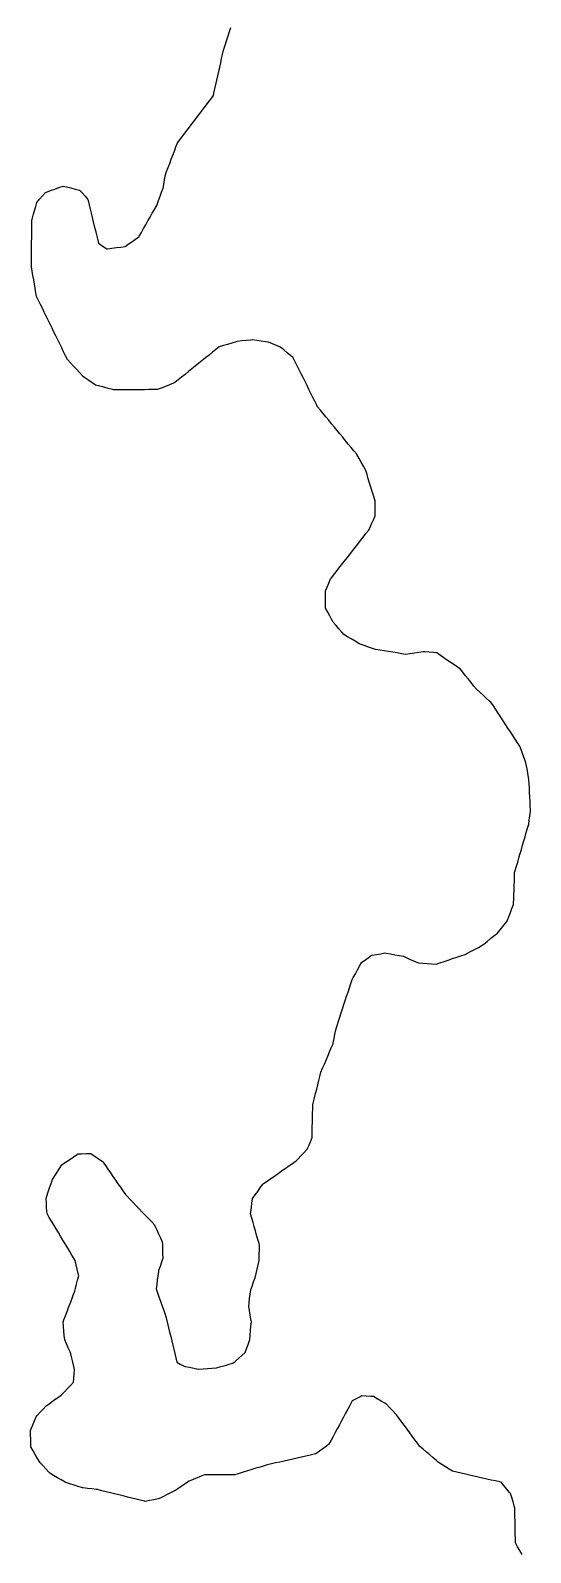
# Model space of a CAD drawing. Header units: millimetres. Extents: x 2 to 766, y 7 to 1390.
# Drawn here: x 645 to 758.6, y 698.6 to 1044.5 of the extents above; entities that cross this region are included whole.
import ezdxf

# ---------------------------------------------------------------- set-up
doc = ezdxf.new("R2010")
doc.units = ezdxf.units.MM
doc.layers.add('ALL_ISLANDS', color=7, linetype='Continuous')
doc.layers.add('OUTLINE_ISLAND_01', color=7, linetype='Continuous')

msp = doc.modelspace()

# ---------------------------------------------------------------- linework, layer by layer
at = {"layer": 'ALL_ISLANDS'}
msp.add_lwpolyline([(756.6761, 698.1411), (756.1771, 699.0077), (755.6781, 699.8743), (755.1791, 700.7409), (755.1791, 700.7448), (755.1603, 701.7446), (755.1416, 702.7444), (755.1228, 703.7443), (755.1041, 704.7441), (755.0853, 705.7439), (755.0666, 706.7437), (755.0478, 707.7436), (755.0291, 708.7434), (754.9103, 709.1385), (754.6223, 710.0962), (754.3343, 711.0538), (754.0464, 712.0114), (753.8585, 712.2342), (753.2138, 712.9986), (752.5691, 713.763), (751.9244, 714.5274), (751.605, 714.5997), (750.6297, 714.8203), (749.6543, 715.0409), (748.679, 715.2615), (747.7036, 715.4822), (746.7282, 715.7028), (745.7529, 715.9234), (744.7775, 716.1441), (743.8022, 716.3647), (742.8268, 716.5853), (741.8514, 716.8059), (740.8761, 717.0266), (740.1541, 717.4961), (739.3158, 718.0414), (738.4775, 718.5866), (737.6392, 719.1318), (737.2639, 719.45), (736.5011, 720.0967), (735.7384, 720.7433), (734.9756, 721.39), (734.2128, 722.0367), (733.4501, 722.6834), (732.934, 723.3825), (732.34, 724.187), (731.7461, 724.9915), (731.1521, 725.796), (730.5582, 726.6005), (729.9642, 727.405), (729.3703, 728.2095), (728.7763, 729.014), (728.1824, 729.8185), (727.9282, 730.085), (727.2381, 730.8088), (726.5481, 731.5325), (725.858, 732.2562), (725.4994, 732.4691), (724.6395, 732.9795), (723.7796, 733.4899), (722.9197, 734.0003), (722.2923, 734.0378), (721.2941, 734.0974), (720.2959, 734.1571), (719.8969, 733.9538), (719.0058, 733.4998), (718.1148, 733.0459), (718.0249, 732.8784), (717.5521, 731.9973), (717.0793, 731.1161), (716.6065, 730.2349), (716.1337, 729.3538), (715.6608, 728.4726), (715.188, 727.5914), (714.7152, 726.7103), (714.2424, 725.8291), (713.7696, 724.948), (713.2968, 724.0668), (712.824, 723.1856), (712.249, 722.7576), (711.447, 722.1603), (710.6449, 721.5631), (709.8428, 720.9659), (709.4901, 720.8867), (708.5143, 720.6678), (707.5386, 720.4488), (706.5629, 720.2299), (705.5871, 720.0109), (704.6114, 719.792), (703.6357, 719.573), (702.6599, 719.354), (701.6842, 719.1351), (700.7085, 718.9161), (699.7327, 718.6972), (698.757, 718.4782), (698.1381, 718.2891), (697.1817, 717.9969), (696.2254, 717.7046), (695.269, 717.4124), (694.3127, 717.1202), (693.3563, 716.828), (692.4, 716.5357), (691.4436, 716.2435), (690.5332, 716.2402), (689.5332, 716.2365), (688.5332, 716.2328), (687.5332, 716.2292), (686.5332, 716.2255), (685.5332, 716.2219), (684.5332, 716.2182), (683.8188, 715.9306), (682.8911, 715.5571), (681.9635, 715.1837), (681.0358, 714.8103), (680.4441, 714.4003), (679.6221, 713.8307), (678.8002, 713.2612), (677.9782, 712.6916), (677.8782, 712.6403), (676.9885, 712.1836), (676.0989, 711.7269), (675.2093, 711.2703), (674.3196, 710.8136), (673.9984, 710.7504), (673.0171, 710.5575), (672.0359, 710.3646), (671.0547, 710.1717), (670.9355, 710.2015), (669.9652, 710.4435), (668.995, 710.6855), (668.0247, 710.9275), (667.0544, 711.1695), (666.0842, 711.4116), (665.1139, 711.6536), (664.1436, 711.8956), (663.1733, 712.1376), (662.2031, 712.3797), (661.2328, 712.6217), (660.2625, 712.8637), (659.9354, 712.9027), (658.9424, 713.0211), (657.9494, 713.1395), (656.9565, 713.2579), (656.8398, 713.2936), (655.8835, 713.586), (654.9272, 713.8784), (653.9708, 714.1708), (653.0145, 714.4631), (652.8673, 714.5492), (652.0038, 715.0536), (651.1404, 715.5581), (650.2769, 716.0625), (649.4135, 716.567), (649.1698, 716.8337), (648.4953, 717.572), (647.8209, 718.3103), (647.1464, 719.0486), (647.1178, 719.0981), (646.6178, 719.9641), (646.1177, 720.8301), (645.6177, 721.6961), (645.1176, 722.5621), (645.0971, 723.324), (645.0701, 724.3236), (645.0431, 725.3233), (645.0161, 726.3229), (645.1502, 726.652), (645.5275, 727.5781), (645.9048, 728.5042), (646.2821, 729.4303), (646.5535, 729.7169), (647.241, 730.4431), (647.9285, 731.1693), (648.6159, 731.8955), (648.7404, 731.9854), (649.5512, 732.5706), (650.362, 733.1559), (651.1729, 733.7412), (651.9837, 734.3265), (652.0427, 734.3882), (652.7343, 735.1104), (653.4259, 735.8327), (654.1176, 736.555), (654.8092, 737.2772), (654.8822, 738.1299), (654.9674, 739.1263), (655.0527, 740.1226), (654.8872, 740.82), (654.6563, 741.793), (654.4255, 742.766), (654.1946, 743.739), (654.0091, 744.1558), (653.6025, 745.0694), (653.1959, 745.983), (652.7894, 746.8966), (652.7879, 746.9128), (652.6979, 747.9087), (652.6079, 748.9047), (652.5179, 749.9006), (652.4279, 750.8966), (652.6295, 751.4319), (652.9819, 752.3678), (653.3343, 753.3036), (653.6867, 754.2395), (654.0391, 755.1753), (654.3915, 756.1112), (654.7438, 757.047), (655.0962, 757.9829), (655.2376, 758.5437), (655.482, 759.5134), (655.7264, 760.483), (655.9707, 761.4527), (655.8537, 761.9736), (655.6346, 762.9492), (655.4154, 763.9249), (655.1962, 764.9006), (654.962, 765.291), (654.4473, 766.1484), (653.9327, 767.0058), (653.4181, 767.8632), (652.9035, 768.7206), (652.3889, 769.5781), (651.8743, 770.4355), (651.3597, 771.2929), (650.8451, 772.1503), (650.3304, 773.0078), (649.8158, 773.8652), (649.3012, 774.7226), (648.7866, 775.58), (648.7542, 776.0727), (648.6886, 777.0706), (648.623, 778.0684), (648.5573, 779.0662), (648.7265, 779.5619), (649.0494, 780.5083), (649.3724, 781.4548), (649.6953, 782.4012), (650.0183, 783.3476), (650.5202, 784.1419), (651.0544, 784.9873), (651.5886, 785.8327), (652.1228, 786.6781), (652.5413, 786.9533), (653.3768, 787.5028), (654.2123, 788.0522), (655.0478, 788.6017), (655.8833, 789.1512), (656.6418, 789.1794), (657.6411, 789.2165), (658.6404, 789.2537), (658.8047, 789.1472), (659.6439, 788.6034), (660.483, 788.0595), (661.3222, 787.5156), (661.4563, 787.3217), (662.0249, 786.4992), (662.5935, 785.6766), (663.1622, 784.854), (663.7308, 784.0314), (664.2995, 783.2088), (664.8681, 782.3862), (665.4368, 781.5636), (666.0054, 780.7411), (666.574, 779.9185), (666.9495, 779.528), (667.6427, 778.8073), (668.3359, 778.0865), (669.0291, 777.3657), (669.7223, 776.645), (670.4154, 775.9242), (671.1086, 775.2035), (671.8018, 774.4827), (672.495, 773.7619), (673.1882, 773.0412), (673.2846, 772.8314), (673.7024, 771.9229), (674.1202, 771.0143), (674.538, 770.1058), (674.9557, 769.1972), (674.9772, 768.4592), (675.0062, 767.4597), (675.0352, 766.4601), (675.0643, 765.4605), (674.7594, 764.538), (674.4457, 763.5885), (674.1319, 762.6389), (674.1014, 762.4143), (673.9669, 761.4233), (673.8324, 760.4324), (673.6978, 759.4415), (673.5633, 758.4506), (673.8709, 757.577), (674.203, 756.6338), (674.5351, 755.6905), (674.8672, 754.7473), (675.1993, 753.804), (675.5314, 752.8608), (675.8635, 751.9175), (675.9481, 751.5579), (676.1772, 750.5845), (676.4063, 749.6111), (676.6353, 748.6377), (676.8644, 747.6643), (677.0935, 746.6908), (677.3225, 745.7174), (677.5516, 744.744), (677.7806, 743.7706), (678.0097, 742.7972), (678.2388, 741.8238), (679.0547, 741.3929), (679.939, 740.926), (680.1771, 740.8753), (681.1553, 740.6672), (682.1334, 740.4591), (683.1115, 740.251), (683.2361, 740.2589), (684.2341, 740.3225), (685.232, 740.386), (686.23, 740.4495), (687.228, 740.513), (687.2851, 740.5294), (688.2462, 740.8057), (689.2073, 741.082), (690.1684, 741.3583), (691.1294, 741.6346), (691.5667, 742.0269), (692.311, 742.6947), (693.0554, 743.3625), (693.7997, 744.0303), (694.1071, 744.8712), (694.4505, 745.8104), (694.7938, 746.7497), (694.8166, 746.9928), (694.9096, 747.9885), (695.0027, 748.9841), (695.0958, 749.9798), (695.1889, 750.9754), (695.0828, 751.6179), (694.92, 752.6046), (694.7572, 753.5912), (694.5943, 754.5779), (694.6812, 755.2967), (694.8011, 756.2895), (694.921, 757.2823), (695.041, 758.2751), (695.3549, 759.1153), (695.7049, 760.052), (696.0549, 760.9888), (696.0598, 761.0104), (696.2823, 761.9853), (696.5048, 762.9602), (696.7273, 763.9352), (696.9498, 764.9101), (696.9635, 765.3744), (696.9929, 766.374), (697.0223, 767.3736), (697.0517, 768.3731), (696.9389, 768.7709), (696.6661, 769.733), (696.3934, 770.6951), (696.1206, 771.6571), (695.8478, 772.6192), (695.5751, 773.5813), (695.3023, 774.5434), (695.0295, 775.5055), (695.086, 775.9734), (695.2059, 776.9662), (695.3257, 777.959), (695.4455, 778.9518), (695.4846, 779.0069), (696.0629, 779.8228), (696.6412, 780.6386), (697.2195, 781.4545), (697.7978, 782.2703), (697.9837, 782.4008), (698.8021, 782.9753), (699.6206, 783.5499), (700.4391, 784.1244), (701.2576, 784.6989), (702.0761, 785.2735), (702.8945, 785.848), (703.713, 786.4225), (704.5315, 786.9971), (705.35, 787.5716), (705.8034, 788.0392), (706.4994, 788.7572), (707.1955, 789.4752), (707.8916, 790.1931), (708.2171, 790.9925), (708.5942, 791.9186), (708.9713, 792.8448), (708.9833, 793.3371), (709.0076, 794.3368), (709.032, 795.3365), (709.0563, 796.3362), (709.0806, 797.3359), (709.105, 798.3357), (709.1293, 799.3354), (709.1537, 800.3351), (709.3064, 800.9457), (709.5489, 801.9158), (709.7915, 802.886), (710.0341, 803.8561), (710.2767, 804.8262), (710.5193, 805.7964), (710.7619, 806.7665), (711.0045, 807.7366), (711.3884, 808.6337), (711.7818, 809.553), (712.1753, 810.4724), (712.5687, 811.3917), (712.9622, 812.311), (713.3556, 813.2304), (713.7491, 814.1497), (713.8002, 814.4215), (713.9851, 815.4043), (714.1699, 816.387), (714.3548, 817.3698), (714.3581, 817.3799), (714.6682, 818.3306), (714.9782, 819.2813), (715.2883, 820.232), (715.5984, 821.1828), (715.9085, 822.1335), (716.2186, 823.0842), (716.5287, 824.0349), (716.8388, 824.9856), (717.1488, 825.9363), (717.4589, 826.887), (717.769, 827.8377), (718.0791, 828.7884), (718.3256, 829.2279), (718.8148, 830.1), (719.3041, 830.9722), (719.7933, 831.8443), (720.2825, 832.7165), (720.8779, 833.132), (721.6979, 833.7044), (722.5179, 834.2767), (722.597, 834.2913), (723.5805, 834.472), (724.5641, 834.6528), (725.5476, 834.8336), (725.783, 834.7891), (726.7657, 834.6037), (727.7483, 834.4182), (728.731, 834.2327), (729.7136, 834.0473), (730.2135, 833.8253), (731.1275, 833.4195), (732.0415, 833.0137), (732.9554, 832.6079), (733.1555, 832.5927), (734.1526, 832.5167), (735.1497, 832.4408), (736.1468, 832.3648), (737.1439, 832.2889), (738.0275, 832.5798), (738.9773, 832.8926), (739.9271, 833.2055), (740.8769, 833.5183), (741.8267, 833.8311), (742.7766, 834.1439), (743.7264, 834.4567), (744.105, 834.6597), (744.9863, 835.1323), (745.8676, 835.6048), (746.7489, 836.0774), (747.6302, 836.55), (747.9655, 836.8214), (748.7429, 837.4504), (749.5202, 838.0795), (750.2976, 838.7086), (751.0749, 839.3377), (751.3706, 839.6967), (752.0064, 840.4686), (752.6421, 841.2404), (753.2779, 842.0123), (753.318, 842.1171), (753.6753, 843.0511), (754.0326, 843.9851), (754.39, 844.9191), (754.7473, 845.853), (754.7557, 846.0951), (754.7906, 847.0945), (754.8255, 848.0938), (754.8603, 849.0932), (754.8952, 850.0926), (754.9301, 851.092), (754.9649, 852.0914), (754.9998, 853.0908), (755.1316, 853.5471), (755.4093, 854.5078), (755.6869, 855.4685), (755.9645, 856.4292), (756.2421, 857.3899), (756.5198, 858.3506), (756.7974, 859.3113), (757.075, 860.272), (757.3526, 861.2326), (757.6303, 862.1933), (757.9079, 863.154), (758.1855, 864.1147), (758.3177, 865.0189), (758.4624, 866.0084), (758.6071, 866.9979), (758.5935, 867.2628), (758.5425, 868.2615), (758.4915, 869.2602), (758.4405, 870.2589), (758.3894, 871.2576), (758.3384, 872.2563), (758.2874, 873.255), (758.2363, 874.2537), (758.1559, 874.7203), (757.986, 875.7057), (757.8161, 876.6912), (757.6463, 877.6767), (757.5274, 878.017), (757.1976, 878.961), (756.8678, 879.9051), (756.538, 880.8491), (756.2082, 881.7932), (755.6812, 882.5915), (755.1304, 883.4261), (754.5795, 884.2606), (754.0286, 885.0952), (753.4777, 885.9298), (752.9268, 886.7644), (752.3759, 887.599), (751.8251, 888.4335), (751.2742, 889.2681), (750.7233, 890.1027), (750.1724, 890.9373), (749.6215, 891.7719), (749.3021, 892.0586), (748.5579, 892.7266), (747.8137, 893.3945), (747.0695, 894.0625), (746.3253, 894.7304), (745.7345, 895.4668), (745.1087, 896.2468), (744.4829, 897.0268), (743.8571, 897.8068), (743.2313, 898.5868), (742.6055, 899.3668), (742.2457, 899.6127), (741.42, 900.1769), (740.5944, 900.741), (739.7687, 901.3052), (738.9431, 901.8694), (738.1175, 902.4336), (737.2918, 902.9978), (736.5939, 903.0696), (735.5992, 903.172), (734.6044, 903.2743), (734.1938, 903.2178), (733.2031, 903.0814), (732.2125, 902.945), (731.2218, 902.8086), (730.2312, 902.6722), (729.3164, 902.8219), (728.3295, 902.9833), (727.3426, 903.1447), (726.3557, 903.3062), (725.3689, 903.4676), (724.382, 903.629), (723.3951, 903.7904), (722.7265, 904.0144), (721.7783, 904.3319), (720.8301, 904.6495), (719.8818, 904.9671), (719.604, 905.1337), (718.7463, 905.6479), (717.8886, 906.1621), (717.031, 906.6763), (716.1733, 907.1904), (715.7396, 907.6876), (715.0823, 908.4412), (714.4249, 909.1948), (713.7676, 909.9484), (713.4683, 910.5123), (712.9994, 911.3955), (712.5306, 912.2788), (712.0618, 913.1621), (712.0517, 914.069), (712.0407, 915.0689), (712.0296, 916.0688), (712.0186, 917.0688), (712.3936, 917.9537), (712.7838, 918.8745), (713.174, 919.7952), (713.2282, 919.8645), (713.8438, 920.6526), (714.4594, 921.4407), (715.075, 922.2287), (715.6906, 923.0168), (716.3062, 923.8048), (716.9218, 924.5929), (717.5374, 925.381), (718.153, 926.169), (718.7686, 926.9571), (719.3842, 927.7451), (719.9998, 928.5332), (720.6154, 929.3212), (721.231, 930.1093), (721.8466, 930.8974), (722.0941, 931.4378), (722.5104, 932.3471), (722.9267, 933.2563), (723.343, 934.1655), (723.3367, 934.529), (723.3194, 935.5288), (723.3021, 936.5287), (723.2849, 937.5285), (723.2104, 937.7742), (722.9202, 938.7312), (722.63, 939.6882), (722.3399, 940.6452), (722.0497, 941.6021), (721.7595, 942.5591), (721.4694, 943.5161), (721.1792, 944.4731), (721.1264, 944.5677), (720.6394, 945.4412), (720.1525, 946.3146), (719.6655, 947.188), (719.1785, 948.0614), (719.1195, 948.1333), (718.4847, 948.906), (717.8499, 949.6787), (717.2152, 950.4514), (716.5804, 951.2241), (715.9456, 951.9968), (715.3108, 952.7695), (714.6761, 953.5422), (714.0413, 954.3149), (713.4065, 955.0876), (712.7717, 955.8603), (712.137, 956.633), (711.5022, 957.4057), (710.8674, 958.1784), (710.2326, 958.951), (710.0662, 959.2847), (709.6197, 960.1795), (709.1733, 961.0743), (708.7269, 961.9691), (708.2804, 962.8639), (707.834, 963.7587), (707.3876, 964.6536), (706.9411, 965.5484), (706.4947, 966.4432), (706.0483, 967.338), (705.6018, 968.2328), (705.1554, 969.1276), (704.7089, 970.0225), (704.0879, 970.5543), (703.3283, 971.2047), (702.5687, 971.8551), (701.8091, 972.5055), (700.9242, 972.8546), (699.994, 973.2216), (699.0638, 973.5886), (698.4099, 973.6869), (697.421, 973.8356), (696.4321, 973.9843), (695.4432, 974.133), (695.0097, 974.0884), (694.0149, 973.9861), (693.0202, 973.8838), (692.0254, 973.7815), (691.7099, 973.688), (690.7512, 973.4036), (689.7925, 973.1191), (688.8338, 972.8347), (687.8751, 972.5503), (687.1332, 971.9513), (686.3551, 971.3231), (685.577, 970.6949), (684.799, 970.0667), (684.0209, 969.4385), (683.2428, 968.8103), (682.4648, 968.1822), (681.6867, 967.554), (680.9087, 966.9258), (680.1306, 966.2976), (679.3525, 965.6694), (678.5745, 965.0412), (677.7964, 964.413), (677.5213, 964.3038), (676.5919, 963.9348), (675.6624, 963.5657), (674.733, 963.1967), (673.8036, 962.8277), (672.8921, 962.8249), (671.8922, 962.8218), (670.8922, 962.8188), (669.8922, 962.8157), (668.8922, 962.8127), (667.8922, 962.8096), (666.8922, 962.8065), (665.8922, 962.8035), (664.8922, 962.8004), (663.8922, 962.7973), (663.6527, 962.8582), (662.6835, 963.1046), (661.7143, 963.351), (660.7451, 963.5973), (659.776, 963.8437), (659.3799, 964.1223), (658.5621, 964.6977), (657.7442, 965.273), (656.9263, 965.8484), (656.8068, 965.9781), (656.1295, 966.7138), (655.4522, 967.4495), (654.7749, 968.1852), (654.0976, 968.9209), (653.4203, 969.6566), (652.9959, 970.5243), (652.5565, 971.4226), (652.1171, 972.3209), (651.6777, 973.2192), (651.2383, 974.1175), (650.799, 975.0158), (650.3596, 975.9141), (649.9202, 976.8124), (649.4808, 977.7107), (649.0414, 978.609), (648.6021, 979.5073), (648.1627, 980.4056), (647.7233, 981.3039), (647.2839, 982.2022), (646.8445, 983.1005), (646.4052, 983.9988), (646.2595, 984.8436), (646.0896, 985.8291), (645.9197, 986.8145), (645.7498, 987.8), (645.5799, 988.7854), (645.4099, 989.7709), (645.24, 990.7564), (645.2448, 991.3248), (645.2531, 992.3247), (645.2615, 993.3247), (645.2698, 994.3247), (645.2782, 995.3246), (645.2865, 996.3246), (645.2948, 997.3246), (645.3032, 998.3245), (645.3115, 999.3245), (645.3199, 1000.3245), (645.3282, 1001.3244), (645.39, 1001.5406), (645.665, 1002.502), (645.9399, 1003.4635), (646.2148, 1004.425), (646.4897, 1005.3864), (647.0924, 1006.0876), (647.7442, 1006.8459), (648.396, 1007.6043), (648.6632, 1007.7038), (649.6003, 1008.0529), (650.5374, 1008.4019), (651.4745, 1008.751), (652.4116, 1009.1), (653.2313, 1008.8965), (654.2019, 1008.6556), (655.1724, 1008.4146), (656.1429, 1008.1737), (656.7387, 1007.5165), (657.4104, 1006.7757), (658.0821, 1006.0349), (658.1337, 1005.8182), (658.3654, 1004.8455), (658.5971, 1003.8727), (658.8288, 1002.8999), (659.0605, 1001.9271), (659.2922, 1000.9543), (659.524, 999.9815), (659.7557, 999.0087), (659.9874, 998.036), (660.2191, 997.0632), (660.4508, 996.0904), (660.6744, 995.938), (661.5009, 995.375), (662.3273, 994.8119), (662.5461, 994.8406), (663.5376, 994.9706), (664.5291, 995.1006), (665.5206, 995.2306), (666.5121, 995.3606), (667.2026, 995.8462), (668.0205, 996.4215), (668.8385, 996.9969), (669.6564, 997.5722), (669.7245, 997.6915), (670.2198, 998.5603), (670.7151, 999.429), (671.2104, 1000.2977), (671.7057, 1001.1664), (672.201, 1002.0352), (672.6963, 1002.9039), (673.1916, 1003.7726), (673.6869, 1004.6413), (673.7744, 1004.8778), (674.1216, 1005.8156), (674.4687, 1006.7534), (674.8159, 1007.6912), (675.163, 1008.629), (675.2848, 1009.4178), (675.4375, 1010.4061), (675.5901, 1011.3944), (675.6032, 1011.4294), (675.9544, 1012.3658), (676.3055, 1013.3021), (676.6566, 1014.2384), (677.0078, 1015.1747), (677.3589, 1016.1111), (677.7101, 1017.0474), (678.0612, 1017.9837), (678.4123, 1018.92), (678.7071, 1019.3078), (679.3123, 1020.1038), (679.9176, 1020.8999), (680.5228, 1021.6959), (681.128, 1022.492), (681.7333, 1023.288), (682.3385, 1024.0841), (682.9437, 1024.8801), (683.5489, 1025.6762), (684.1542, 1026.4722), (684.7594, 1027.2683), (685.3646, 1028.0643), (685.9699, 1028.8604), (686.5751, 1029.6564), (686.7036, 1030.2328), (686.9211, 1031.2089), (687.1387, 1032.1849), (687.3563, 1033.161), (687.5738, 1034.137), (687.7914, 1035.1131), (688.009, 1036.0891), (688.2265, 1037.0652), (688.4441, 1038.0412), (688.6616, 1039.0172), (688.8792, 1039.9933), (689.0075, 1040.3879), (689.3166, 1041.3389), (689.6258, 1042.2899), (689.9349, 1043.2409), (690.244, 1044.192), (690.5532, 1045.143)], dxfattribs=at)
at = {"layer": 'OUTLINE_ISLAND_01'}
msp.add_lwpolyline([(756.6761, 698.1411), (756.1771, 699.0077), (755.6781, 699.8743), (755.1791, 700.7409), (755.1791, 700.7448), (755.1603, 701.7446), (755.1416, 702.7444), (755.1228, 703.7443), (755.1041, 704.7441), (755.0853, 705.7439), (755.0666, 706.7437), (755.0478, 707.7436), (755.0291, 708.7434), (754.9103, 709.1385), (754.6223, 710.0962), (754.3343, 711.0538), (754.0464, 712.0114), (753.8585, 712.2342), (753.2138, 712.9986), (752.5691, 713.763), (751.9244, 714.5274), (751.605, 714.5997), (750.6297, 714.8203), (749.6543, 715.0409), (748.679, 715.2615), (747.7036, 715.4822), (746.7282, 715.7028), (745.7529, 715.9234), (744.7775, 716.1441), (743.8022, 716.3647), (742.8268, 716.5853), (741.8514, 716.8059), (740.8761, 717.0266), (740.1541, 717.4961), (739.3158, 718.0414), (738.4775, 718.5866), (737.6392, 719.1318), (737.2639, 719.45), (736.5011, 720.0967), (735.7384, 720.7433), (734.9756, 721.39), (734.2128, 722.0367), (733.4501, 722.6834), (732.934, 723.3825), (732.34, 724.187), (731.7461, 724.9915), (731.1521, 725.796), (730.5582, 726.6005), (729.9642, 727.405), (729.3703, 728.2095), (728.7763, 729.014), (728.1824, 729.8185), (727.9282, 730.085), (727.2381, 730.8088), (726.5481, 731.5325), (725.858, 732.2562), (725.4994, 732.4691), (724.6395, 732.9795), (723.7796, 733.4899), (722.9197, 734.0003), (722.2923, 734.0378), (721.2941, 734.0974), (720.2959, 734.1571), (719.8969, 733.9538), (719.0058, 733.4998), (718.1148, 733.0459), (718.0249, 732.8784), (717.5521, 731.9973), (717.0793, 731.1161), (716.6065, 730.2349), (716.1337, 729.3538), (715.6608, 728.4726), (715.188, 727.5914), (714.7152, 726.7103), (714.2424, 725.8291), (713.7696, 724.948), (713.2968, 724.0668), (712.824, 723.1856), (712.249, 722.7576), (711.447, 722.1603), (710.6449, 721.5631), (709.8428, 720.9659), (709.4901, 720.8867), (708.5143, 720.6678), (707.5386, 720.4488), (706.5629, 720.2299), (705.5871, 720.0109), (704.6114, 719.792), (703.6357, 719.573), (702.6599, 719.354), (701.6842, 719.1351), (700.7085, 718.9161), (699.7327, 718.6972), (698.757, 718.4782), (698.1381, 718.2891), (697.1817, 717.9969), (696.2254, 717.7046), (695.269, 717.4124), (694.3127, 717.1202), (693.3563, 716.828), (692.4, 716.5357), (691.4436, 716.2435), (690.5332, 716.2402), (689.5332, 716.2365), (688.5332, 716.2328), (687.5332, 716.2292), (686.5332, 716.2255), (685.5332, 716.2219), (684.5332, 716.2182), (683.8188, 715.9306), (682.8911, 715.5571), (681.9635, 715.1837), (681.0358, 714.8103), (680.4441, 714.4003), (679.6221, 713.8307), (678.8002, 713.2612), (677.9782, 712.6916), (677.8782, 712.6403), (676.9885, 712.1836), (676.0989, 711.7269), (675.2093, 711.2703), (674.3196, 710.8136), (673.9984, 710.7504), (673.0171, 710.5575), (672.0359, 710.3646), (671.0547, 710.1717), (670.9355, 710.2015), (669.9652, 710.4435), (668.995, 710.6855), (668.0247, 710.9275), (667.0544, 711.1695), (666.0842, 711.4116), (665.1139, 711.6536), (664.1436, 711.8956), (663.1733, 712.1376), (662.2031, 712.3797), (661.2328, 712.6217), (660.2625, 712.8637), (659.9354, 712.9027), (658.9424, 713.0211), (657.9494, 713.1395), (656.9565, 713.2579), (656.8398, 713.2936), (655.8835, 713.586), (654.9272, 713.8784), (653.9708, 714.1708), (653.0145, 714.4631), (652.8673, 714.5492), (652.0038, 715.0536), (651.1404, 715.5581), (650.2769, 716.0625), (649.4135, 716.567), (649.1698, 716.8337), (648.4953, 717.572), (647.8209, 718.3103), (647.1464, 719.0486), (647.1178, 719.0981), (646.6178, 719.9641), (646.1177, 720.8301), (645.6177, 721.6961), (645.1176, 722.5621), (645.0971, 723.324), (645.0701, 724.3236), (645.0431, 725.3233), (645.0161, 726.3229), (645.1502, 726.652), (645.5275, 727.5781), (645.9048, 728.5042), (646.2821, 729.4303), (646.5535, 729.7169), (647.241, 730.4431), (647.9285, 731.1693), (648.6159, 731.8955), (648.7404, 731.9854), (649.5512, 732.5706), (650.362, 733.1559), (651.1729, 733.7412), (651.9837, 734.3265), (652.0427, 734.3882), (652.7343, 735.1104), (653.4259, 735.8327), (654.1176, 736.555), (654.8092, 737.2772), (654.8822, 738.1299), (654.9674, 739.1263), (655.0527, 740.1226), (654.8872, 740.82), (654.6563, 741.793), (654.4255, 742.766), (654.1946, 743.739), (654.0091, 744.1558), (653.6025, 745.0694), (653.1959, 745.983), (652.7894, 746.8966), (652.7879, 746.9128), (652.6979, 747.9087), (652.6079, 748.9047), (652.5179, 749.9006), (652.4279, 750.8966), (652.6295, 751.4319), (652.9819, 752.3678), (653.3343, 753.3036), (653.6867, 754.2395), (654.0391, 755.1753), (654.3915, 756.1112), (654.7438, 757.047), (655.0962, 757.9829), (655.2376, 758.5437), (655.482, 759.5134), (655.7264, 760.483), (655.9707, 761.4527), (655.8537, 761.9736), (655.6346, 762.9492), (655.4154, 763.9249), (655.1962, 764.9006), (654.962, 765.291), (654.4473, 766.1484), (653.9327, 767.0058), (653.4181, 767.8632), (652.9035, 768.7206), (652.3889, 769.5781), (651.8743, 770.4355), (651.3597, 771.2929), (650.8451, 772.1503), (650.3304, 773.0078), (649.8158, 773.8652), (649.3012, 774.7226), (648.7866, 775.58), (648.7542, 776.0727), (648.6886, 777.0706), (648.623, 778.0684), (648.5573, 779.0662), (648.7265, 779.5619), (649.0494, 780.5083), (649.3724, 781.4548), (649.6953, 782.4012), (650.0183, 783.3476), (650.5202, 784.1419), (651.0544, 784.9873), (651.5886, 785.8327), (652.1228, 786.6781), (652.5413, 786.9533), (653.3768, 787.5028), (654.2123, 788.0522), (655.0478, 788.6017), (655.8833, 789.1512), (656.6418, 789.1794), (657.6411, 789.2165), (658.6404, 789.2537), (658.8047, 789.1472), (659.6439, 788.6034), (660.483, 788.0595), (661.3222, 787.5156), (661.4563, 787.3217), (662.0249, 786.4992), (662.5935, 785.6766), (663.1622, 784.854), (663.7308, 784.0314), (664.2995, 783.2088), (664.8681, 782.3862), (665.4368, 781.5636), (666.0054, 780.7411), (666.574, 779.9185), (666.9495, 779.528), (667.6427, 778.8073), (668.3359, 778.0865), (669.0291, 777.3657), (669.7223, 776.645), (670.4154, 775.9242), (671.1086, 775.2035), (671.8018, 774.4827), (672.495, 773.7619), (673.1882, 773.0412), (673.2846, 772.8314), (673.7024, 771.9229), (674.1202, 771.0143), (674.538, 770.1058), (674.9557, 769.1972), (674.9772, 768.4592), (675.0062, 767.4597), (675.0352, 766.4601), (675.0643, 765.4605), (674.7594, 764.538), (674.4457, 763.5885), (674.1319, 762.6389), (674.1014, 762.4143), (673.9669, 761.4233), (673.8324, 760.4324), (673.6978, 759.4415), (673.5633, 758.4506), (673.8709, 757.577), (674.203, 756.6338), (674.5351, 755.6905), (674.8672, 754.7473), (675.1993, 753.804), (675.5314, 752.8608), (675.8635, 751.9175), (675.9481, 751.5579), (676.1772, 750.5845), (676.4063, 749.6111), (676.6353, 748.6377), (676.8644, 747.6643), (677.0935, 746.6908), (677.3225, 745.7174), (677.5516, 744.744), (677.7806, 743.7706), (678.0097, 742.7972), (678.2388, 741.8238), (679.0547, 741.3929), (679.939, 740.926), (680.1771, 740.8753), (681.1553, 740.6672), (682.1334, 740.4591), (683.1115, 740.251), (683.2361, 740.2589), (684.2341, 740.3225), (685.232, 740.386), (686.23, 740.4495), (687.228, 740.513), (687.2851, 740.5294), (688.2462, 740.8057), (689.2073, 741.082), (690.1684, 741.3583), (691.1294, 741.6346), (691.5667, 742.0269), (692.311, 742.6947), (693.0554, 743.3625), (693.7997, 744.0303), (694.1071, 744.8712), (694.4505, 745.8104), (694.7938, 746.7497), (694.8166, 746.9928), (694.9096, 747.9885), (695.0027, 748.9841), (695.0958, 749.9798), (695.1889, 750.9754), (695.0828, 751.6179), (694.92, 752.6046), (694.7572, 753.5912), (694.5943, 754.5779), (694.6812, 755.2967), (694.8011, 756.2895), (694.921, 757.2823), (695.041, 758.2751), (695.3549, 759.1153), (695.7049, 760.052), (696.0549, 760.9888), (696.0598, 761.0104), (696.2823, 761.9853), (696.5048, 762.9602), (696.7273, 763.9352), (696.9498, 764.9101), (696.9635, 765.3744), (696.9929, 766.374), (697.0223, 767.3736), (697.0517, 768.3731), (696.9389, 768.7709), (696.6661, 769.733), (696.3934, 770.6951), (696.1206, 771.6571), (695.8478, 772.6192), (695.5751, 773.5813), (695.3023, 774.5434), (695.0295, 775.5055), (695.086, 775.9734), (695.2059, 776.9662), (695.3257, 777.959), (695.4455, 778.9518), (695.4846, 779.0069), (696.0629, 779.8228), (696.6412, 780.6386), (697.2195, 781.4545), (697.7978, 782.2703), (697.9837, 782.4008), (698.8021, 782.9753), (699.6206, 783.5499), (700.4391, 784.1244), (701.2576, 784.6989), (702.0761, 785.2735), (702.8945, 785.848), (703.713, 786.4225), (704.5315, 786.9971), (705.35, 787.5716), (705.8034, 788.0392), (706.4994, 788.7572), (707.1955, 789.4752), (707.8916, 790.1931), (708.2171, 790.9925), (708.5942, 791.9186), (708.9713, 792.8448), (708.9833, 793.3371), (709.0076, 794.3368), (709.032, 795.3365), (709.0563, 796.3362), (709.0806, 797.3359), (709.105, 798.3357), (709.1293, 799.3354), (709.1537, 800.3351), (709.3064, 800.9457), (709.5489, 801.9158), (709.7915, 802.886), (710.0341, 803.8561), (710.2767, 804.8262), (710.5193, 805.7964), (710.7619, 806.7665), (711.0045, 807.7366), (711.3884, 808.6337), (711.7818, 809.553), (712.1753, 810.4724), (712.5687, 811.3917), (712.9622, 812.311), (713.3556, 813.2304), (713.7491, 814.1497), (713.8002, 814.4215), (713.9851, 815.4043), (714.1699, 816.387), (714.3548, 817.3698), (714.3581, 817.3799), (714.6682, 818.3306), (714.9782, 819.2813), (715.2883, 820.232), (715.5984, 821.1828), (715.9085, 822.1335), (716.2186, 823.0842), (716.5287, 824.0349), (716.8388, 824.9856), (717.1488, 825.9363), (717.4589, 826.887), (717.769, 827.8377), (718.0791, 828.7884), (718.3256, 829.2279), (718.8148, 830.1), (719.3041, 830.9722), (719.7933, 831.8443), (720.2825, 832.7165), (720.8779, 833.132), (721.6979, 833.7044), (722.5179, 834.2767), (722.597, 834.2913), (723.5805, 834.472), (724.5641, 834.6528), (725.5476, 834.8336), (725.783, 834.7891), (726.7657, 834.6037), (727.7483, 834.4182), (728.731, 834.2327), (729.7136, 834.0473), (730.2135, 833.8253), (731.1275, 833.4195), (732.0415, 833.0137), (732.9554, 832.6079), (733.1555, 832.5927), (734.1526, 832.5167), (735.1497, 832.4408), (736.1468, 832.3648), (737.1439, 832.2889), (738.0275, 832.5798), (738.9773, 832.8926), (739.9271, 833.2055), (740.8769, 833.5183), (741.8267, 833.8311), (742.7766, 834.1439), (743.7264, 834.4567), (744.105, 834.6597), (744.9863, 835.1323), (745.8676, 835.6048), (746.7489, 836.0774), (747.6302, 836.55), (747.9655, 836.8214), (748.7429, 837.4504), (749.5202, 838.0795), (750.2976, 838.7086), (751.0749, 839.3377), (751.3706, 839.6967), (752.0064, 840.4686), (752.6421, 841.2404), (753.2779, 842.0123), (753.318, 842.1171), (753.6753, 843.0511), (754.0326, 843.9851), (754.39, 844.9191), (754.7473, 845.853), (754.7557, 846.0951), (754.7906, 847.0945), (754.8255, 848.0938), (754.8603, 849.0932), (754.8952, 850.0926), (754.9301, 851.092), (754.9649, 852.0914), (754.9998, 853.0908), (755.1316, 853.5471), (755.4093, 854.5078), (755.6869, 855.4685), (755.9645, 856.4292), (756.2421, 857.3899), (756.5198, 858.3506), (756.7974, 859.3113), (757.075, 860.272), (757.3526, 861.2326), (757.6303, 862.1933), (757.9079, 863.154), (758.1855, 864.1147), (758.3177, 865.0189), (758.4624, 866.0084), (758.6071, 866.9979), (758.5935, 867.2628), (758.5425, 868.2615), (758.4915, 869.2602), (758.4405, 870.2589), (758.3894, 871.2576), (758.3384, 872.2563), (758.2874, 873.255), (758.2363, 874.2537), (758.1559, 874.7203), (757.986, 875.7057), (757.8161, 876.6912), (757.6463, 877.6767), (757.5274, 878.017), (757.1976, 878.961), (756.8678, 879.9051), (756.538, 880.8491), (756.2082, 881.7932), (755.6812, 882.5915), (755.1304, 883.4261), (754.5795, 884.2606), (754.0286, 885.0952), (753.4777, 885.9298), (752.9268, 886.7644), (752.3759, 887.599), (751.8251, 888.4335), (751.2742, 889.2681), (750.7233, 890.1027), (750.1724, 890.9373), (749.6215, 891.7719), (749.3021, 892.0586), (748.5579, 892.7266), (747.8137, 893.3945), (747.0695, 894.0625), (746.3253, 894.7304), (745.7345, 895.4668), (745.1087, 896.2468), (744.4829, 897.0268), (743.8571, 897.8068), (743.2313, 898.5868), (742.6055, 899.3668), (742.2457, 899.6127), (741.42, 900.1769), (740.5944, 900.741), (739.7687, 901.3052), (738.9431, 901.8694), (738.1175, 902.4336), (737.2918, 902.9978), (736.5939, 903.0696), (735.5992, 903.172), (734.6044, 903.2743), (734.1938, 903.2178), (733.2031, 903.0814), (732.2125, 902.945), (731.2218, 902.8086), (730.2312, 902.6722), (729.3164, 902.8219), (728.3295, 902.9833), (727.3426, 903.1447), (726.3557, 903.3062), (725.3689, 903.4676), (724.382, 903.629), (723.3951, 903.7904), (722.7265, 904.0144), (721.7783, 904.3319), (720.8301, 904.6495), (719.8818, 904.9671), (719.604, 905.1337), (718.7463, 905.6479), (717.8886, 906.1621), (717.031, 906.6763), (716.1733, 907.1904), (715.7396, 907.6876), (715.0823, 908.4412), (714.4249, 909.1948), (713.7676, 909.9484), (713.4683, 910.5123), (712.9994, 911.3955), (712.5306, 912.2788), (712.0618, 913.1621), (712.0517, 914.069), (712.0407, 915.0689), (712.0296, 916.0688), (712.0186, 917.0688), (712.3936, 917.9537), (712.7838, 918.8745), (713.174, 919.7952), (713.2282, 919.8645), (713.8438, 920.6526), (714.4594, 921.4407), (715.075, 922.2287), (715.6906, 923.0168), (716.3062, 923.8048), (716.9218, 924.5929), (717.5374, 925.381), (718.153, 926.169), (718.7686, 926.9571), (719.3842, 927.7451), (719.9998, 928.5332), (720.6154, 929.3212), (721.231, 930.1093), (721.8466, 930.8974), (722.0941, 931.4378), (722.5104, 932.3471), (722.9267, 933.2563), (723.343, 934.1655), (723.3367, 934.529), (723.3194, 935.5288), (723.3021, 936.5287), (723.2849, 937.5285), (723.2104, 937.7742), (722.9202, 938.7312), (722.63, 939.6882), (722.3399, 940.6452), (722.0497, 941.6021), (721.7595, 942.5591), (721.4694, 943.5161), (721.1792, 944.4731), (721.1264, 944.5677), (720.6394, 945.4412), (720.1525, 946.3146), (719.6655, 947.188), (719.1785, 948.0614), (719.1195, 948.1333), (718.4847, 948.906), (717.8499, 949.6787), (717.2152, 950.4514), (716.5804, 951.2241), (715.9456, 951.9968), (715.3108, 952.7695), (714.6761, 953.5422), (714.0413, 954.3149), (713.4065, 955.0876), (712.7717, 955.8603), (712.137, 956.633), (711.5022, 957.4057), (710.8674, 958.1784), (710.2326, 958.951), (710.0662, 959.2847), (709.6197, 960.1795), (709.1733, 961.0743), (708.7269, 961.9691), (708.2804, 962.8639), (707.834, 963.7587), (707.3876, 964.6536), (706.9411, 965.5484), (706.4947, 966.4432), (706.0483, 967.338), (705.6018, 968.2328), (705.1554, 969.1276), (704.7089, 970.0225), (704.0879, 970.5543), (703.3283, 971.2047), (702.5687, 971.8551), (701.8091, 972.5055), (700.9242, 972.8546), (699.994, 973.2216), (699.0638, 973.5886), (698.4099, 973.6869), (697.421, 973.8356), (696.4321, 973.9843), (695.4432, 974.133), (695.0097, 974.0884), (694.0149, 973.9861), (693.0202, 973.8838), (692.0254, 973.7815), (691.7099, 973.688), (690.7512, 973.4036), (689.7925, 973.1191), (688.8338, 972.8347), (687.8751, 972.5503), (687.1332, 971.9513), (686.3551, 971.3231), (685.577, 970.6949), (684.799, 970.0667), (684.0209, 969.4385), (683.2428, 968.8103), (682.4648, 968.1822), (681.6867, 967.554), (680.9087, 966.9258), (680.1306, 966.2976), (679.3525, 965.6694), (678.5745, 965.0412), (677.7964, 964.413), (677.5213, 964.3038), (676.5919, 963.9348), (675.6624, 963.5657), (674.733, 963.1967), (673.8036, 962.8277), (672.8921, 962.8249), (671.8922, 962.8218), (670.8922, 962.8188), (669.8922, 962.8157), (668.8922, 962.8127), (667.8922, 962.8096), (666.8922, 962.8065), (665.8922, 962.8035), (664.8922, 962.8004), (663.8922, 962.7973), (663.6527, 962.8582), (662.6835, 963.1046), (661.7143, 963.351), (660.7451, 963.5973), (659.776, 963.8437), (659.3799, 964.1223), (658.5621, 964.6977), (657.7442, 965.273), (656.9263, 965.8484), (656.8068, 965.9781), (656.1295, 966.7138), (655.4522, 967.4495), (654.7749, 968.1852), (654.0976, 968.9209), (653.4203, 969.6566), (652.9959, 970.5243), (652.5565, 971.4226), (652.1171, 972.3209), (651.6777, 973.2192), (651.2383, 974.1175), (650.799, 975.0158), (650.3596, 975.9141), (649.9202, 976.8124), (649.4808, 977.7107), (649.0414, 978.609), (648.6021, 979.5073), (648.1627, 980.4056), (647.7233, 981.3039), (647.2839, 982.2022), (646.8445, 983.1005), (646.4052, 983.9988), (646.2595, 984.8436), (646.0896, 985.8291), (645.9197, 986.8145), (645.7498, 987.8), (645.5799, 988.7854), (645.4099, 989.7709), (645.24, 990.7564), (645.2448, 991.3248), (645.2531, 992.3247), (645.2615, 993.3247), (645.2698, 994.3247), (645.2782, 995.3246), (645.2865, 996.3246), (645.2948, 997.3246), (645.3032, 998.3245), (645.3115, 999.3245), (645.3199, 1000.3245), (645.3282, 1001.3244), (645.39, 1001.5406), (645.665, 1002.502), (645.9399, 1003.4635), (646.2148, 1004.425), (646.4897, 1005.3864), (647.0924, 1006.0876), (647.7442, 1006.8459), (648.396, 1007.6043), (648.6632, 1007.7038), (649.6003, 1008.0529), (650.5374, 1008.4019), (651.4745, 1008.751), (652.4116, 1009.1), (653.2313, 1008.8965), (654.2019, 1008.6556), (655.1724, 1008.4146), (656.1429, 1008.1737), (656.7387, 1007.5165), (657.4104, 1006.7757), (658.0821, 1006.0349), (658.1337, 1005.8182), (658.3654, 1004.8455), (658.5971, 1003.8727), (658.8288, 1002.8999), (659.0605, 1001.9271), (659.2922, 1000.9543), (659.524, 999.9815), (659.7557, 999.0087), (659.9874, 998.036), (660.2191, 997.0632), (660.4508, 996.0904), (660.6744, 995.938), (661.5009, 995.375), (662.3273, 994.8119), (662.5461, 994.8406), (663.5376, 994.9706), (664.5291, 995.1006), (665.5206, 995.2306), (666.5121, 995.3606), (667.2026, 995.8462), (668.0205, 996.4215), (668.8385, 996.9969), (669.6564, 997.5722), (669.7245, 997.6915), (670.2198, 998.5603), (670.7151, 999.429), (671.2104, 1000.2977), (671.7057, 1001.1664), (672.201, 1002.0352), (672.6963, 1002.9039), (673.1916, 1003.7726), (673.6869, 1004.6413), (673.7744, 1004.8778), (674.1216, 1005.8156), (674.4687, 1006.7534), (674.8159, 1007.6912), (675.163, 1008.629), (675.2848, 1009.4178), (675.4375, 1010.4061), (675.5901, 1011.3944), (675.6032, 1011.4294), (675.9544, 1012.3658), (676.3055, 1013.3021), (676.6566, 1014.2384), (677.0078, 1015.1747), (677.3589, 1016.1111), (677.7101, 1017.0474), (678.0612, 1017.9837), (678.4123, 1018.92), (678.7071, 1019.3078), (679.3123, 1020.1038), (679.9176, 1020.8999), (680.5228, 1021.6959), (681.128, 1022.492), (681.7333, 1023.288), (682.3385, 1024.0841), (682.9437, 1024.8801), (683.5489, 1025.6762), (684.1542, 1026.4722), (684.7594, 1027.2683), (685.3646, 1028.0643), (685.9699, 1028.8604), (686.5751, 1029.6564), (686.7036, 1030.2328), (686.9211, 1031.2089), (687.1387, 1032.1849), (687.3563, 1033.161), (687.5738, 1034.137), (687.7914, 1035.1131), (688.009, 1036.0891), (688.2265, 1037.0652), (688.4441, 1038.0412), (688.6616, 1039.0172), (688.8792, 1039.9933), (689.0075, 1040.3879), (689.3166, 1041.3389), (689.6258, 1042.2899), (689.9349, 1043.2409), (690.244, 1044.192), (690.5532, 1045.143)], dxfattribs=at)

doc.saveas('drawing.dxf')
